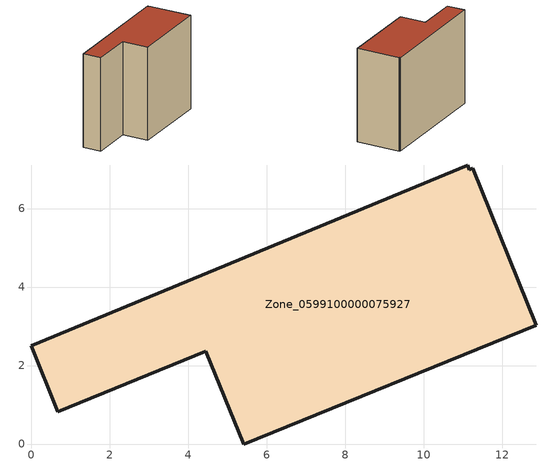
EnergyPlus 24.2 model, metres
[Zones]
Zone_0599100000075927
 floor ground (C_G): 4.45,2.36 0.68,0.82 0,2.5 11.12,7.11 11.17,6.99 11.25,7.02 12.87,3.03 5.42,0 z0
 wall outside (C_F): 11.12,7.11 0,2.5 0.68,0.82 4.45,2.36 5.42,0 12.87,3.03 11.25,7.02 11.17,6.99 11.12,7.11 z0:9.14
 roof outside (C_R): 12.87,3.03 11.25,7.02 11.17,6.99 11.12,7.11 0,2.5 0.68,0.82 4.45,2.36 5.42,0 z9.14
[BUILDING]
Pand.0599100000075927: North Axis=0; Terrain=City; Loads Convergence Tolerance Value=0.04; Temperature Convergence Tolerance Value=0.4; Solar Distribution=FullExterior; Maximum Number of Warmup Days=25; Minimum Number of Warmup Days=1
[Site:Location]
Rotterdam.The.Hague.AP_ZH_NLD Design_Conditions: Latitude=51.96; Longitude=4.45; Time Zone=1; Elevation=-4.5
[SITE:GROUNDTEMPERATURE:BUILDINGSURFACE]
18, 18, 18, 18, 18, 18, 18, 18, 18, 18, 18, 18
[MATERIAL] Thermal Absorptance=0.9; Solar Absorptance=0.7; Visible Absorptance=0.7
Name | Roughness | Thickness | Conductivity | Density | Specific Heat
G.TI.1946 | MediumSmooth | 0.15 | 1 | 540 | 1210
F.TI.1946 | Rough | 0.3 | 0.857143 | 1920 | 840
R.TI.1946 | MediumRough | 0.2 | 0.1 | 1500 | 1000
[CONSTRUCTION]
C_G: G.TI.1946
C_F: F.TI.1946
C_R: R.TI.1946
[ZONE]
Zone_0599100000075927: Type=1; Multiplier=1; Ceiling Height=Autocalculate; Volume=Autocalculate; Floor Area=autocalculate; Part of Total Floor Area=Yes
[ZONEINFILTRATION:DESIGNFLOWRATE]
Infil_Zone_0599100000075927: Zone or ZoneList or Space or SpaceList=Zone_0599100000075927; Schedule=AlwaysOn; Design Flow Rate Calculation Method=Flow/Area; Flow Rate per Floor Area=0.003; Constant Term Coefficient=1; Temperature Term Coefficient=0; Velocity Term Coefficient=0; Velocity Squared Term Coefficient=0
[HVACTEMPLATE:ZONE:IDEALLOADSAIRSYSTEM]
Zone_0599100000075927: Maximum Heating Supply Air Temperature=50; Minimum Cooling Supply Air Temperature=13; Maximum Heating Supply Air Humidity Ratio=0.0156; Minimum Cooling Supply Air Humidity Ratio=0.0077; Heating Limit=NoLimit; Cooling Limit=NoLimit; Dehumidification Control Type=ConstantSensibleHeatRatio; Cooling Sensible Heat Ratio=0.7; Dehumidification Setpoint=60; Humidification Control Type=None; Humidification Setpoint=30; Outdoor Air Method=None; Outdoor Air Flow Rate per Person=0.00944; Outdoor Air Flow Rate per Zone Floor Area=0; Outdoor Air Flow Rate per Zone=0; Demand Controlled Ventilation Type=None; Outdoor Air Economizer Type=NoEconomizer; Heat Recovery Type=None; Sensible Heat Recovery Effectiveness=0.7; Latent Heat Recovery Effectiveness=0.65
[ZONECONTROL:THERMOSTAT]
ThermostatControl_Zone_0599100000075927: Zone or ZoneList=Zone_0599100000075927; Control Type Schedule=DualSetpointControlType; Control 1=Thermostat_Zone_0599100000075927; Temperature Difference Between Cutout And Setpoint=0
[THERMOSTATSETPOINT:DUALSETPOINT]
Thermostat_Zone_0599100000075927: Heating Setpoint Temperature Schedule=HeatingSetpoint_Zone_0599100000075927; Cooling Setpoint Temperature Schedule=CoolingSetpoint_Zone_0599100000075927
[SCHEDULE:COMPACT]
HeatingSetpoint_Zone_0599100000075927: Through: 12/31, For: AllDays, Until: 24:00, 21
CoolingSetpoint_Zone_0599100000075927: Through: 12/31, For: AllDays, Until: 24:00, 24
DualSetpointControlType: Through: 12/31, For: AllDays, Until: 24:00, 4
AlwaysOn: Through: 12/31, For: AllDays, Until: 24:00, 1
